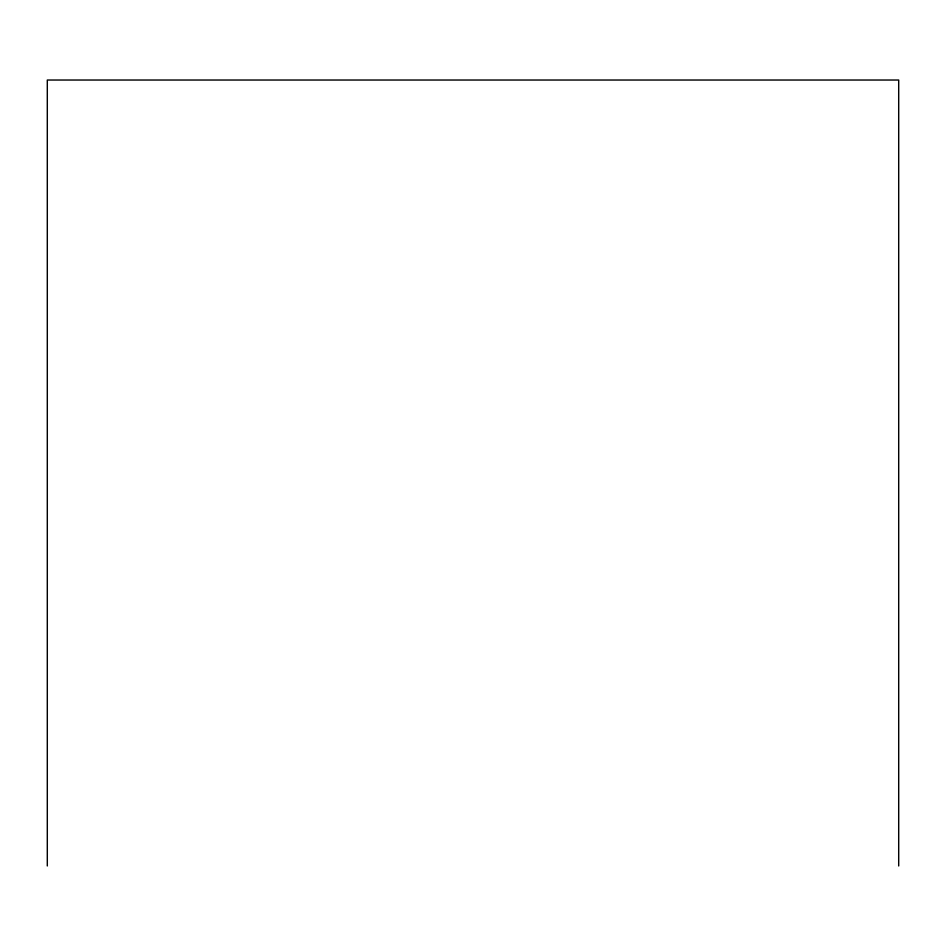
<?xml version="1.0" encoding="UTF-8"?>
<svg xmlns="http://www.w3.org/2000/svg" width="946" height="946" viewBox="0 0 946 946"><rect width="100%" height="100%" fill="white"/><g stroke="black" fill="none" stroke-linecap="round" stroke-linejoin="round"><path stroke-width="1.42" d="M898.7 865.968L898.7 80.032L47.3 80.032L47.3 865.968"/></g></svg>
